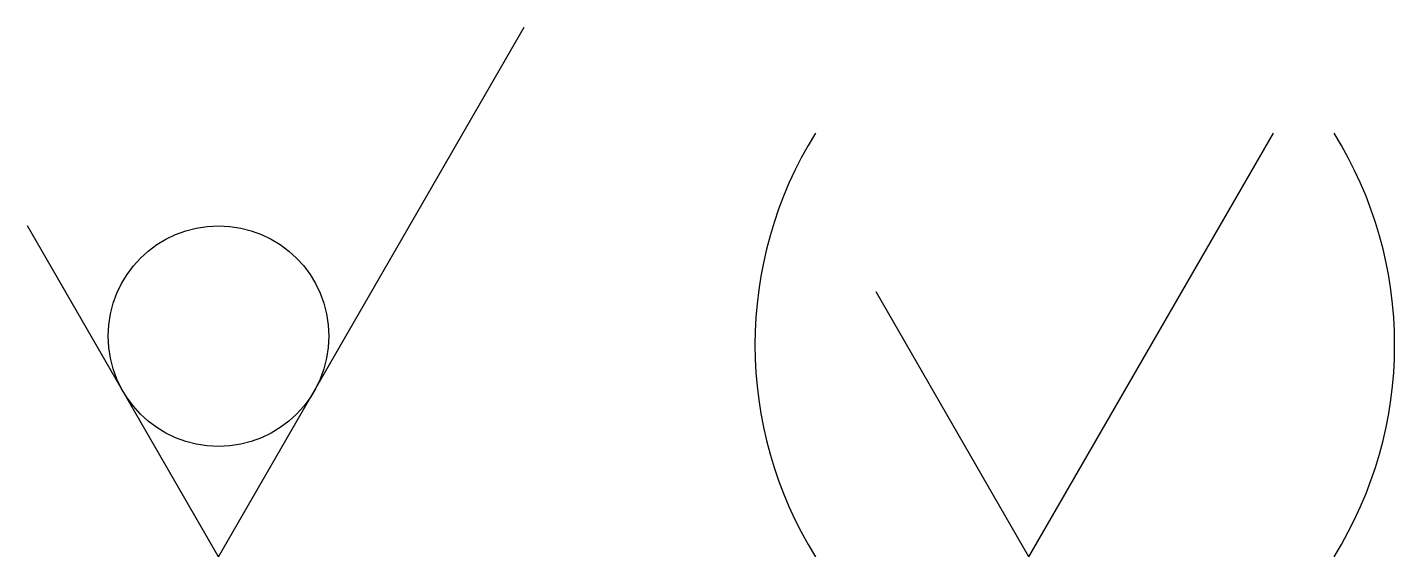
# Model space of a CAD drawing. Header units: millimetres. Extents: x 172.3 to 194.9, y 273.2 to 282.
import ezdxf

# ---------------------------------------------------------------- set-up
doc = ezdxf.new("R2010")
doc.units = ezdxf.units.MM
doc.header["$LTSCALE"] = 10
doc.layers.add('d', color=7, linetype='Continuous')

msp = doc.modelspace()

# ---------------------------------------------------------------- linework, layer by layer
at = {"color": 0}
for p, q in [((175.447, 273.25), (180.498, 282)), ((188.834, 273.25), (192.875, 280.25)), ((175.447, 273.25), (172.289, 278.719)), ((188.834, 273.25), (186.308, 277.625))]:
    msp.add_line(p, q, dxfattribs=at)
msp.add_circle((175.447, 276.896), 1.823, dxfattribs=at)
at = {"layer": 'd'}
for centre, start, end in [((190.933, 276.75), 148.1092, 211.8908), ((188.25, 276.75), 328.1092, 31.8908)]:
    msp.add_arc(centre, 6.625, start, end, dxfattribs=at)

doc.saveas('drawing.dxf')
